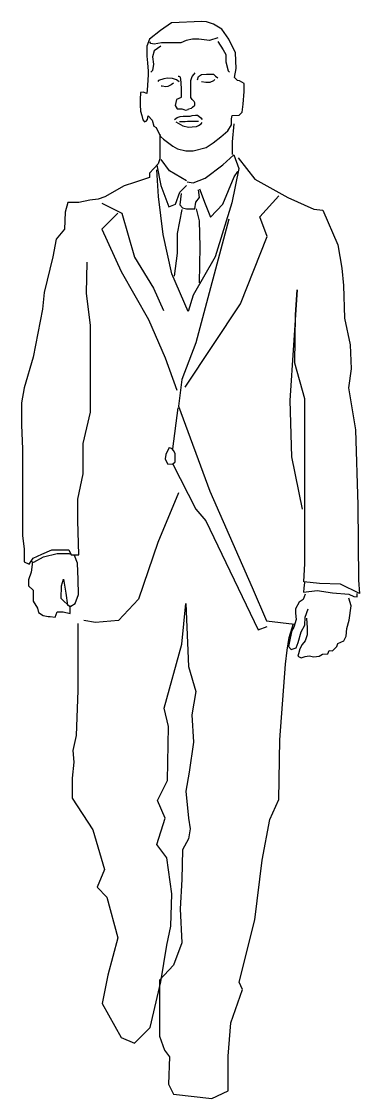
# Model space of a CAD drawing. Header units: centimetres. Extents: x 7167 to 7225, y 3598 to 3781.
import ezdxf

# ---------------------------------------------------------------- set-up
doc = ezdxf.new("R2010")
doc.units = ezdxf.units.CM
doc.header["$MEASUREMENT"] = 0

# ---------------------------------------------------------------- blocks, each defined once
blk = doc.blocks.new('man-suit')
for points in [[(2.799, 72.214), (0.777, 72.121), (0.024, 71.613), (-0.709, 71.023), (-0.892, 70.555), (-0.892, 69.884), (-0.831, 69.456), (-0.79, 68.887), (-0.79, 68.622), (-0.811, 68.337), (-0.831, 67.91), (-0.892, 67.381), (-1.136, 67.487), (-1.308, 67.458), (-1.337, 67), (-1.337, 66.629), (-1.308, 66.2), (-1.222, 65.914), (-1.165, 65.628), (-1.05, 65.485), (-0.936, 65.542), (-0.85, 65.656), (-0.793, 65.885), (-0.535, 65.599), (-0.421, 65.199), (-0.249, 65.113), (0.037, 64.512), (0.237, 64.341), (0.581, 64.055), (0.867, 63.855), (1.181, 63.683), (1.725, 63.54), (2.212, 63.54), (3.099, 63.769), (3.556, 64.083), (4.072, 64.484), (4.558, 64.884), (4.787, 65.284), (4.787, 65.685), (4.844, 65.914), (5.302, 65.942), (5.502, 66.142), (5.588, 66.686), (5.645, 67.515), (5.645, 68.059), (5.331, 68.23), (5.188, 68.259), (4.987, 68.459), (5.102, 69.06), (5.073, 70.118), (4.615, 71.033), (4.157, 71.691), (3.598, 72.039), (3.127, 72.187), (2.799, 72.214)], [(3.875, 71.129), (3.309, 70.952), (2.601, 71.023), (2.177, 71.023), (1.752, 70.952), (1.399, 70.775), (0.903, 70.775), (0.55, 70.775), (0.09, 70.775), (-0.405, 70.705), (-0.618, 70.74), (-0.688, 70.846)], [(3.875, 70.881), (4.228, 70.316), (4.405, 69.997), (4.405, 69.503), (4.582, 68.902), (4.653, 68.831)], [(0.054, 70.563), (-0.405, 70.245), (-0.512, 69.856), (-0.441, 69.361), (-0.512, 68.937), (-0.618, 68.831)], [(1.424, 67.118), (1.102, 66.997), (1.022, 66.595), (1.149, 66.364), (1.468, 66.364), (1.606, 66.322), (1.717, 66.267), (1.897, 66.322), (1.911, 66.364), (2.104, 66.405), (2.187, 66.474), (2.34, 66.599), (2.34, 66.765), (2.298, 66.848), (2.16, 66.986), (2.063, 67.124), (2.063, 67.346), (2.063, 67.816), (2.063, 68.273), (2.146, 68.535), (2.284, 68.688), (2.354, 68.784)], [(2.52, 68.3), (2.589, 68.522), (2.783, 68.66), (3.115, 68.688), (3.405, 68.688), (3.585, 68.688), (3.724, 68.563), (3.876, 68.452)], [(1.274, 68.162), (1.108, 68.3), (0.831, 68.397), (0.499, 68.411), (0.264, 68.383), (-0.096, 68.259), (-0.138, 68.19)], [(0.914, 68.093), (0.748, 67.982), (0.527, 67.858), (0.388, 67.844), (0.139, 67.885), (0.07, 67.885)], [(1.44, 67.152), (1.44, 67.636), (1.426, 68.148), (1.371, 68.48), (1.274, 68.535), (1.219, 68.535)], [(2.783, 68.19), (3.073, 68.148), (3.364, 68.148), (3.613, 68.273), (3.682, 68.328)], [(0.969, 65.658), (1.149, 65.782), (1.357, 65.852), (1.551, 65.879), (1.841, 65.865), (2.021, 65.865), (2.146, 65.907), (2.381, 65.948), (2.506, 65.935), (2.603, 65.865), (2.741, 65.769), (2.838, 65.658)], [(1.066, 65.492), (1.537, 65.215), (1.911, 65.132), (2.146, 65.16), (2.437, 65.188), (2.589, 65.257), (2.755, 65.368), (2.838, 65.451)], [(1.315, 65.52), (1.537, 65.52), (1.689, 65.52), (1.841, 65.547), (1.966, 65.547), (2.132, 65.534), (2.312, 65.534), (2.478, 65.534), (2.589, 65.534)], [(4.956, 65.37), (4.834, 64.154), (4.834, 63.586), (4.834, 63.302)], [(-0.021, 64.656), (-0.021, 63.752), (-0.021, 63.186), (-0.021, 63.017), (-0.134, 62.678), (-0.699, 62.056), (-0.699, 61.774), (-1.717, 61.434), (-2.396, 61.208), (-3.696, 60.474), (-4.149, 60.304), (-4.714, 60.248), (-5.449, 60.078), (-6.015, 60.078), (-6.185, 60.078), (-6.355, 59.438), (-6.411, 58.308), (-6.977, 57.629), (-7.203, 56.442), (-7.768, 54.069), (-7.881, 52.938), (-8.503, 49.717), (-9.125, 47.682), (-9.295, 46.665), (-9.295, 45.196), (-9.238, 43.557), (-9.237, 40.037), (-9.237, 37.776), (-9.124, 36.872), (-9.124, 36.024), (-8.785, 35.855), (-8.502, 36.25), (-7.936, 36.533), (-7.258, 36.816), (-6.636, 36.816), (-6.127, 36.816), (-5.957, 36.476), (-5.448, 36.476), (-5.505, 38.794), (-5.505, 40.207), (-5.166, 41.902), (-5.166, 43.937), (-4.656, 46.036), (-4.656, 47.619), (-4.656, 49.653), (-4.656, 51.857), (-4.939, 54.011), (-4.882, 56.102)], [(1.812, 61.471), (2.23, 61.401), (3.032, 61.715), (4.216, 62.62), (4.948, 63.282), (5.296, 62.376), (4.809, 60.073), (3.694, 56.451), (2.23, 53.874), (1.882, 52.794), (0.802, 55.302), (0.209, 57.949), (-0.104, 60.491), (-0.209, 62.267)], [(1.777, 61.541), (0.627, 62.202), (0.07, 62.969)], [(5.242, 63.091), (6.356, 61.643), (8.584, 60.418), (10.311, 59.639), (10.924, 59.583), (11.927, 57.245), (12.205, 55.686), (12.317, 54.517), (12.378, 52.339), (12.768, 50.558), (12.823, 48.943), (12.656, 47.663), (13.105, 44.867), (13.272, 39.801), (13.328, 34.79), (13.384, 33.899), (12.103, 34.512), (10.71, 34.567), (9.652, 34.679), (9.707, 35.903), (9.707, 40.246), (9.707, 46.94), (9.038, 49.334), (9.094, 52.563), (9.205, 54.233), (8.704, 46.828), (8.815, 43.042), (9.54, 39.535)], [(-0.219, 62.589), (0.052, 61.233), (0.594, 59.788), (1.045, 59.974), (1.324, 60.774), (1.777, 61.227)], [(2.648, 61.013), (3.032, 60.003), (3.38, 59.098), (4.216, 59.968), (4.983, 61.814), (5.227, 62.162)], [(1.429, 60.7), (1.324, 59.934), (1.498, 59.725), (1.777, 59.655), (2.335, 59.655), (2.404, 60.108), (2.648, 60.421), (2.579, 60.944)], [(-3.896, 60.035), (-2.559, 59.367), (-1.723, 56.417), (-0.442, 54.357), (0.226, 52.854)], [(1.677, 47.725), (5.409, 53.292), (7.192, 57.802), (6.691, 59.138), (7.972, 60.53)], [(-2.837, 59.367), (-3.896, 58.31), (-2.615, 55.47), (-0.776, 52.241), (0.338, 49.68), (1.117, 47.509)], [(1.464, 59.62), (1.15, 58.018), (1.15, 56.695), (0.941, 55.163)], [(2.648, 54.71), (2.683, 57.113), (2.648, 58.854), (2.439, 59.655)], [(4.627, 58.978), (2.399, 50.682), (1.452, 48.233), (1.229, 46.451), (3.348, 40.756), (6.189, 34.298), (7.136, 32.071), (9.03, 31.848)], [(0.853, 43.59), (1.217, 46.332)], [(0.588, 43.639), (0.378, 43.204), (0.346, 42.914), (0.507, 42.576), (0.829, 42.56), (1.007, 42.721), (1.007, 43.011), (1.007, 43.269), (0.91, 43.478), (0.813, 43.575), (0.652, 43.655), (0.572, 43.639)], [(0.845, 42.595), (2.405, 39.533), (3.073, 38.753), (6.583, 31.46), (7.195, 31.683)], [(1.235, 40.646), (-0.158, 37.306), (-1.439, 33.52), (-2.776, 32.073), (-4.335, 31.961), (-5.115, 32.073)], [(-8.553, 36.02), (-8.644, 35.318), (-8.833, 34.808), (-8.833, 34.412), (-8.512, 34.11), (-8.512, 33.846), (-8.512, 33.374), (-8.229, 32.921), (-8.153, 32.619), (-7.832, 32.412), (-7.51, 32.361), (-7.361, 32.361), (-7.026, 32.305), (-6.907, 32.657), (-6.511, 32.657), (-6.039, 32.563), (-6.039, 32.978), (-6.624, 33.563), (-6.605, 34.412), (-6.473, 34.846), (-6.322, 33.921), (-6.209, 33.11), (-5.982, 33.035), (-5.699, 33.223), (-5.472, 33.827), (-5.491, 34.827), (-5.529, 35.922), (-5.737, 36.431)], [(-8.625, 36.042), (-8.475, 35.995), (-7.83, 36.34), (-6.895, 36.565), (-6.129, 36.565), (-5.98, 36.521)], [(9.69, 34.624), (9.651, 34.24), (9.632, 33.991), (10.552, 34.087), (11.568, 33.934), (12.66, 33.838), (13.005, 33.685), (13.235, 33.666), (13.235, 33.896)], [(-5.507, 31.894), (-5.507, 27.385), (-5.619, 24.378), (-5.842, 23.376), (-5.786, 22.597), (-5.898, 21.521), (-5.898, 20.184), (-4.506, 18.069), (-3.726, 15.396), (-4.227, 14.227), (-3.559, 13.559), (-2.834, 10.831), (-3.503, 8.326), (-3.893, 6.433), (-2.612, 4.15), (-1.72, 3.761), (-0.662, 4.819), (0.062, 7.881), (0.452, 10.33), (0.731, 11.611), (0.786, 13.782), (0.452, 16.176), (-0.216, 17.067), (0.341, 18.848), (-0.161, 20.017), (0.508, 21.354), (0.563, 24.972), (0.286, 26.211), (1.456, 30.497), (1.734, 33.225), (1.901, 28.994), (2.403, 27.324), (2.124, 25.765), (2.235, 23.928), (1.957, 21.924), (1.734, 20.643), (1.904, 18.84), (2.015, 18.117), (1.904, 17.449), (1.514, 16.725), (1.458, 14.721), (1.347, 12.772), (1.458, 10.489), (0.901, 8.986), (-0.046, 7.984), (-0.044, 5.854), (-0.044, 4.239), (0.29, 3.293), (0.624, 2.848), (0.568, 1.01), (0.903, 0.342), (3.465, 0.064), (4.579, 0.565), (4.579, 2.903), (4.746, 5.13), (5.526, 7.357), (5.303, 7.858), (6.361, 12.034), (6.861, 16.019), (7.363, 18.747), (7.975, 20.083), (8.031, 24.092), (8.421, 29.158), (8.539, 30.101), (8.673, 30.944), (8.96, 31.882)], [(9.747, 33.857), (9.594, 33.493), (9.325, 33.302), (9.095, 32.861), (9.095, 32.574), (9.134, 32.152), (8.98, 31.635), (8.846, 31.405), (8.731, 30.907), (8.616, 30.352), (8.808, 30.141), (9.134, 30.256), (9.268, 30.601), (9.479, 31.329), (9.709, 31.769), (9.728, 32.306), (9.939, 32.861)], [(9.824, 32.248), (9.881, 31.597), (9.881, 31.118), (9.728, 30.716), (9.536, 30.486), (9.383, 30.179), (9.287, 29.854), (9.249, 29.7), (9.479, 29.585), (9.728, 29.681), (9.996, 29.72), (10.322, 29.643), (10.686, 29.7), (10.897, 29.834), (11.261, 29.854), (11.357, 30.064), (11.568, 30.045), (11.855, 30.352), (11.932, 30.543), (12.335, 30.716), (12.488, 31.041), (12.545, 31.539), (12.68, 32.114), (12.814, 33.072), (12.66, 33.589)]]:
    blk.add_lwpolyline(points)

msp = doc.modelspace()

# ---------------------------------------------------------------- block references
at = {"xscale": 2.54, "yscale": 2.54, "zscale": 2.54}
msp.add_blockref('man-suit', (7191.01, 3597.5), dxfattribs=at)

doc.saveas('drawing.dxf')
